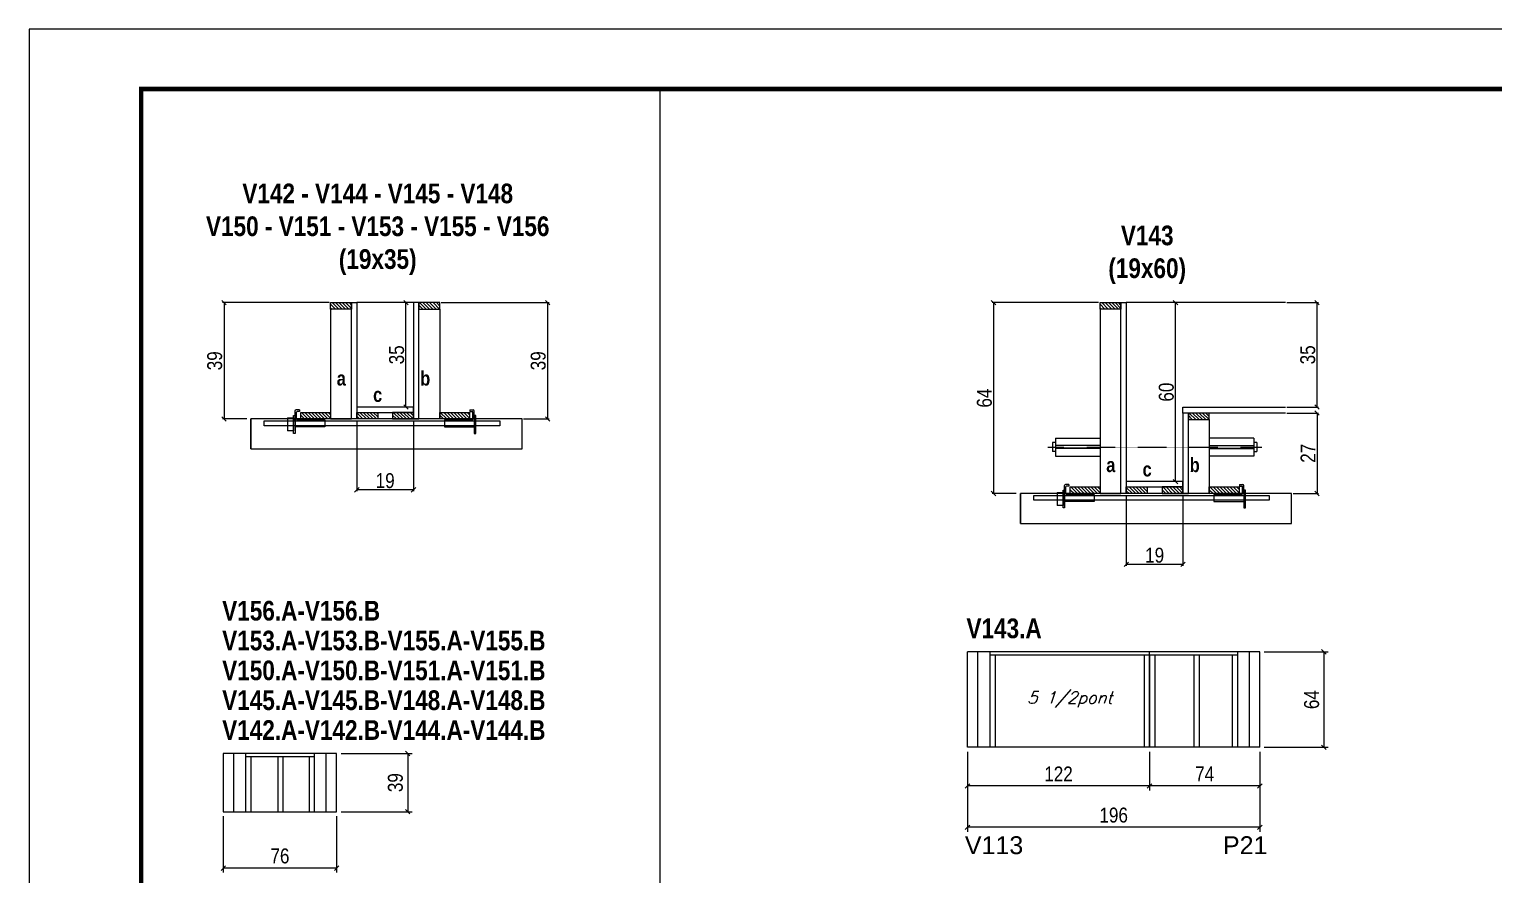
# Model space of a CAD drawing. Extents: x 3309 to 9590, y -2522 to 14608.
# Drawn here: x 4908 to 5890, y 10595 to 11162 of the extents above; entities that cross this region are included whole.
import ezdxf

# ---------------------------------------------------------------- set-up
doc = ezdxf.new("R2010")
doc.units = 0
doc.linetypes.add('DASHED', pattern=[0.75, 0.5, -0.25])
doc.linetypes.add('HIDDEN', pattern=[0.375, 0.25, -0.125])
for name, color, linetype in [('5', 5, 'Continuous'), ('barrote', 251, 'Continuous'), ('COTA', 241, 'Continuous'), ('detalhes', 4, 'Continuous'), ('NOMENCLATURA', 7, 'Continuous'), ('Painéis', 200, 'Continuous'), ('presilha', 1, 'Continuous'), ('SARR_2.2x10', 60, 'Continuous'), ('SARR_2.2x7', 40, 'Continuous'), ('SARR_3.5x7', 81, 'Continuous'), ('TENSOR', 3, 'Continuous'), ('texto', 7, 'Continuous')]:
    doc.layers.add(name, color=color, linetype=linetype)
for name, color, linetype, lineweight in [('CONCRETO', 251, 'Continuous', 25), ('Folhas', 255, 'Continuous', 9), ('SARRAFO DE PRESSAO', 251, 'DASHED', 9), ('SCO-___-LAJ', 2, 'Continuous', 0)]:
    doc.layers.add(name, color=color, linetype=linetype, lineweight=lineweight)
doc.styles.add('COTA TECNICA', font='techl___.ttf', dxfattribs={"height": 10})
doc.styles.add('COTA TECNICA 2X', font='techl___.ttf', dxfattribs={"height": 10})
doc.styles.add('Romans', font='romans.shx')
doc.styles.get("Standard").update_dxf_attribs({"font": 'arial.ttf'})
doc.styles.add('TECNICA', font='techb___.ttf', dxfattribs={"height": 10})
doc.dimstyles.new('PAINEL', dxfattribs={"dimtxt": 10, "dimasz": 3, "dimexe": 3, "dimexo": 3, "dimgap": 3, "dimtad": 1, "dimdec": 1, "dimzin": 12, "dimdsep": 46, "dimtxsty": 'COTA TECNICA', "dimblk1": 'OBLIQUE', "dimblk2": 'OBLIQUE', "dimsah": 1, "dimcen": 0.9, "dimclrd": 4, "dimclre": 4, "dimclrt": 240, "dimadec": 1, "dimazin": 3, "dimtfac": 1, "dimtdec": 1, "dimtmove": 0, "dimatfit": 3, "dimfxl": 1, "dimtolj": 1, "dimtzin": 12, "dimarcsym": 0})
doc.dimstyles.new('SECAO', dxfattribs={"dimscale": 0.333333, "dimtxt": 5, "dimasz": 9, "dimexe": 3, "dimexo": 3, "dimgap": 3, "dimtad": 1, "dimdec": 1, "dimlfac": 0.5, "dimzin": 12, "dimdsep": 46, "dimtxsty": 'COTA TECNICA 2X', "dimblk1": 'OBLIQUE', "dimblk2": 'OBLIQUE', "dimsah": 1, "dimcen": 0.9, "dimclrd": 4, "dimclre": 4, "dimclrt": 240, "dimadec": 1, "dimazin": 3, "dimtfac": 1, "dimtdec": 1, "dimtmove": 0, "dimatfit": 3, "dimfxl": 1, "dimtolj": 1, "dimtzin": 12, "dimarcsym": 0})
pattern_1 = [(135, (38363.0718, -112611.3136), (-1.122532015, -1.122532015), [])]
pattern_2 = [(135, (38879.1007, -112661.3136), (-1.122532015, -1.122532015), [])]

# ---------------------------------------------------------------- blocks, each defined once
blk = doc.blocks.new('9999999999')
at = {"layer": 'Folhas'}
blk.add_lwpolyline([(98138.98, 34190.21), (99623.98, 34190.21), (99623.98, 35240.21), (98138.98, 35240.21)], close=True, dxfattribs=at)
at = {"layer": 'Folhas', "color": 30, "const_width": 3}
blk.add_lwpolyline([(98213.98, 34230.21), (99583.98, 34230.21), (99583.98, 35200.21), (98213.98, 35200.21)], close=True, dxfattribs=at)
blk = doc.blocks.new('_Oblique')
at = {"color": 0, "linetype": 'ByBlock', "lineweight": -2}
blk.add_line((-0.5, -0.5), (0.5, 0.5), dxfattribs=at)
blk = doc.blocks.new('*D444')
at = {"layer": 'COTA', "color": 4, "lineweight": -2, "transparency": 16777216}
for p, q in [((5127.53, 10899.86), (5127.53, 10852.38)), ((5165.53, 10899.86), (5165.53, 10852.38)), ((5165.53, 10853.38), (5127.53, 10853.38))]:
    blk.add_line(p, q, dxfattribs=at)
at = {"layer": 'Defpoints', "color": 0, "transparency": 16777216}
for p in [(5127.53, 10900.86), (5165.53, 10900.86), (5127.53, 10853.38)]:
    blk.add_point(p, dxfattribs=at)
at = {"layer": 'COTA', "color": 4, "lineweight": -2, "transparency": 16777216, "xscale": 3, "yscale": 3, "zscale": 3, "rotation": 180}
blk.add_blockref('_Oblique', (5127.53, 10853.38), dxfattribs=at)
at = {"layer": 'COTA', "color": 4, "lineweight": -2, "transparency": 16777216, "xscale": 3, "yscale": 3, "zscale": 3}
blk.add_blockref('_Oblique', (5165.53, 10853.38), dxfattribs=at)
at = {"layer": 'COTA', "color": 240, "transparency": 16777216, "insert": (5146.53, 10859.47), "char_height": 10, "attachment_point": 5, "style": 'COTA TECNICA 2X'}
blk.add_mtext('\\A1;19', dxfattribs=at)
blk = doc.blocks.new('PRESILHA METÁLICA 1')
at = {"layer": 'presilha'}
for p, q in [((6, 15.5), (7.5, 15.5)), ((6, -2.5), (6, 15.5)), ((7.5, 10.6), (7.5, 19.9)), ((7.5, 15.5), (7.5, -2.5)), ((12, 21), (8.6, 21)), ((9, 11.6), (9, 18.9)), ((12, 19.5), (9.6, 19.5)), ((12, 21), (12, 19.5)), ((0, 13), (6, 13)), ((0, 13), (0, 0)), ((6, 0), (0, 0)), ((6, 13), (6, 0)), ((37.5, 4.1), (7.5, 4.1)), ((37.5, 11), (9.6, 11)), ((37.5, 11), (37.5, 4.1)), ((7.5, -2.5), (6, -2.5))]:
    blk.add_line(p, q, dxfattribs=at)
for centre, radius, start, end in [((8.6, 19.9), 1.14, 90, 180), ((9.6, 18.9), 0.57, 90, 180), ((9.6, 11.6), 0.57, 180, 270)]:
    blk.add_arc(centre, radius, start, end, dxfattribs=at)
blk = doc.blocks.new('PRESILHA METÁLICA 2')
at = {"layer": 'presilha'}
for p, q in [((-5.2, 23.5), (-5.2, 22)), ((-5.2, 23.5), (-1.9, 23.5)), ((-5.2, 22), (-2.8, 22)), ((-2.2, 14.1), (-2.2, 21.4)), ((0.8, 18), (-0.8, 18)), ((-0.8, 18), (-0.8, 0)), ((-0.8, 14.6), (-0.8, 22.4)), ((0.8, 0), (0.8, 18)), ((-30.8, 13.5), (-30.8, 6.6)), ((-30.8, 13.5), (-2.8, 13.5)), ((-30.8, 6.6), (-0.8, 6.6)), ((-0.8, 0), (0.8, 0))]:
    blk.add_line(p, q, dxfattribs=at)
for centre, radius, start, end in [((-2.8, 21.4), 0.57, 0, 90), ((-1.9, 22.4), 1.14, 0, 90), ((-2.8, 14.1), 0.57, 270, 0)]:
    blk.add_arc(centre, radius, start, end, dxfattribs=at)
blk = doc.blocks.new('*D445')
at = {"layer": 'COTA', "color": 4, "lineweight": -2, "transparency": 16777216}
for p, q in [((5108.93, 10978.86), (5037.49, 10978.86)), ((5038.49, 10978.86), (5038.49, 10900.86)), ((5053.72, 10900.86), (5037.49, 10900.86))]:
    blk.add_line(p, q, dxfattribs=at)
at = {"layer": 'Defpoints', "color": 0, "transparency": 16777216}
for p in [(5109.93, 10978.86), (5038.49, 10900.86), (5054.72, 10900.86)]:
    blk.add_point(p, dxfattribs=at)
at = {"layer": 'COTA', "color": 4, "lineweight": -2, "transparency": 16777216, "xscale": 3, "yscale": 3, "zscale": 3}
for p, rotation in [((5038.49, 10978.86), 90), ((5038.49, 10900.86), 270)]:
    blk.add_blockref('_Oblique', p, dxfattribs=dict(at, rotation=rotation))
at = {"layer": 'COTA', "color": 240, "transparency": 16777216, "insert": (5032.24, 10939.86), "char_height": 10, "attachment_point": 5, "rotation": 90, "style": 'COTA TECNICA 2X'}
blk.add_mtext('\\A1;39', dxfattribs=at)
blk = doc.blocks.new('*D446')
at = {"layer": 'COTA', "color": 4, "lineweight": -2, "transparency": 16777216}
for p, q in [((5184.13, 10978.86), (5256.45, 10978.86)), ((5255.45, 10978.86), (5255.45, 10900.86)), ((5239.35, 10900.86), (5256.45, 10900.86))]:
    blk.add_line(p, q, dxfattribs=at)
at = {"layer": 'Defpoints', "color": 0, "transparency": 16777216}
for p in [(5183.13, 10978.86), (5238.35, 10900.86), (5255.45, 10900.86)]:
    blk.add_point(p, dxfattribs=at)
at = {"layer": 'COTA', "color": 4, "lineweight": -2, "transparency": 16777216, "xscale": 3, "yscale": 3, "zscale": 3}
for p, rotation in [((5255.45, 10978.86), 90), ((5255.45, 10900.86), 270)]:
    blk.add_blockref('_Oblique', p, dxfattribs=dict(at, rotation=rotation))
at = {"layer": 'COTA', "color": 240, "transparency": 16777216, "insert": (5249.2, 10939.86), "char_height": 10, "attachment_point": 5, "rotation": 90, "style": 'COTA TECNICA 2X'}
blk.add_mtext('\\A1;39', dxfattribs=at)
blk = doc.blocks.new('*D447')
at = {"layer": 'COTA', "color": 4, "lineweight": -2, "transparency": 16777216}
for p, q in [((5164.53, 10978.86), (5159.46, 10978.86)), ((5160.46, 10908.86), (5160.46, 10978.86)), ((5164.53, 10908.86), (5159.46, 10908.86))]:
    blk.add_line(p, q, dxfattribs=at)
at = {"layer": 'Defpoints', "color": 0, "transparency": 16777216}
for p in [(5160.46, 10978.86), (5165.53, 10978.86), (5165.53, 10908.86)]:
    blk.add_point(p, dxfattribs=at)
at = {"layer": 'COTA', "color": 4, "lineweight": -2, "transparency": 16777216, "xscale": 3, "yscale": 3, "zscale": 3}
for p, rotation in [((5160.46, 10978.86), 90), ((5160.46, 10908.86), 270)]:
    blk.add_blockref('_Oblique', p, dxfattribs=dict(at, rotation=rotation))
at = {"layer": 'COTA', "color": 240, "transparency": 16777216, "insert": (5154.24, 10943.86), "char_height": 10, "attachment_point": 5, "rotation": 90, "style": 'COTA TECNICA 2X'}
blk.add_mtext('\\A1;35', dxfattribs=at)
blk = doc.blocks.new('*D448')
at = {"layer": 'COTA', "color": 4, "linetype": 'ByBlock', "lineweight": -2, "transparency": 16777216}
for p, q in [((5037.96, 10634.53), (5037.96, 10596.72)), ((5113.96, 10634.53), (5113.96, 10596.72)), ((5113.96, 10599.72), (5037.96, 10599.72))]:
    blk.add_line(p, q, dxfattribs=at)
at = {"layer": 'Defpoints', "color": 0, "linetype": 'ByBlock', "transparency": 16777216}
for p in [(5037.96, 10637.53), (5113.96, 10637.53), (5037.96, 10599.72)]:
    blk.add_point(p, dxfattribs=at)
at = {"layer": 'COTA', "color": 4, "linetype": 'ByBlock', "lineweight": -2, "transparency": 16777216, "xscale": 3, "yscale": 3, "zscale": 3, "rotation": 180}
blk.add_blockref('_Oblique', (5037.96, 10599.72), dxfattribs=at)
at = {"layer": 'COTA', "color": 4, "linetype": 'ByBlock', "lineweight": -2, "transparency": 16777216, "xscale": 3, "yscale": 3, "zscale": 3}
blk.add_blockref('_Oblique', (5113.96, 10599.72), dxfattribs=at)
at = {"layer": 'COTA', "color": 240, "linetype": 'ByBlock', "transparency": 16777216, "insert": (5075.96, 10607.83), "char_height": 10, "attachment_point": 5, "style": 'COTA TECNICA'}
blk.add_mtext('\\A1;76', dxfattribs=at)
blk = doc.blocks.new('*D449')
at = {"layer": 'COTA', "color": 4, "lineweight": -2, "transparency": 16777216}
for p, q in [((5116.96, 10676.53), (5164.65, 10676.53)), ((5161.65, 10676.53), (5161.65, 10637.53)), ((5116.96, 10637.53), (5164.65, 10637.53))]:
    blk.add_line(p, q, dxfattribs=at)
at = {"layer": 'Defpoints', "color": 0, "transparency": 16777216}
for p in [(5113.96, 10676.53), (5113.96, 10637.53), (5161.65, 10637.53)]:
    blk.add_point(p, dxfattribs=at)
at = {"layer": 'COTA', "color": 4, "lineweight": -2, "transparency": 16777216, "xscale": 3, "yscale": 3, "zscale": 3}
for p, rotation in [((5161.65, 10676.53), 90), ((5161.65, 10637.53), 270)]:
    blk.add_blockref('_Oblique', p, dxfattribs=dict(at, rotation=rotation))
at = {"layer": 'COTA', "color": 240, "transparency": 16777216, "insert": (5153.4, 10657.03), "char_height": 10, "attachment_point": 5, "rotation": 90, "style": 'COTA TECNICA'}
blk.add_mtext('\\A1;39', dxfattribs=at)
blk = doc.blocks.new('*D452')
at = {"layer": 'COTA', "color": 4, "lineweight": -2, "transparency": 16777216}
for p, q in [((5643.56, 10849.86), (5643.56, 10802.38)), ((5681.56, 10849.86), (5681.56, 10802.38)), ((5681.56, 10803.38), (5643.56, 10803.38))]:
    blk.add_line(p, q, dxfattribs=at)
at = {"layer": 'Defpoints', "color": 0, "transparency": 16777216}
for p in [(5643.56, 10850.86), (5681.56, 10850.86), (5643.56, 10803.38)]:
    blk.add_point(p, dxfattribs=at)
at = {"layer": 'COTA', "color": 4, "lineweight": -2, "transparency": 16777216, "xscale": 3, "yscale": 3, "zscale": 3, "rotation": 180}
blk.add_blockref('_Oblique', (5643.56, 10803.38), dxfattribs=at)
at = {"layer": 'COTA', "color": 4, "lineweight": -2, "transparency": 16777216, "xscale": 3, "yscale": 3, "zscale": 3}
blk.add_blockref('_Oblique', (5681.56, 10803.38), dxfattribs=at)
at = {"layer": 'COTA', "color": 240, "transparency": 16777216, "insert": (5662.56, 10809.47), "char_height": 10, "attachment_point": 5, "style": 'COTA TECNICA 2X'}
blk.add_mtext('\\A1;19', dxfattribs=at)
blk = doc.blocks.new('*D453')
at = {"layer": 'COTA', "color": 4, "lineweight": -2, "transparency": 16777216}
for p, q in [((5624.96, 10978.86), (5553.52, 10978.86)), ((5554.52, 10978.86), (5554.52, 10850.86)), ((5569.75, 10850.86), (5553.52, 10850.86))]:
    blk.add_line(p, q, dxfattribs=at)
at = {"layer": 'Defpoints', "color": 0, "transparency": 16777216}
for p in [(5625.96, 10978.86), (5554.52, 10850.86), (5570.75, 10850.86)]:
    blk.add_point(p, dxfattribs=at)
at = {"layer": 'COTA', "color": 4, "lineweight": -2, "transparency": 16777216, "xscale": 3, "yscale": 3, "zscale": 3}
for p, rotation in [((5554.52, 10978.86), 90), ((5554.52, 10850.86), 270)]:
    blk.add_blockref('_Oblique', p, dxfattribs=dict(at, rotation=rotation))
at = {"layer": 'COTA', "color": 240, "transparency": 16777216, "insert": (5548.41, 10914.86), "char_height": 10, "attachment_point": 5, "rotation": 90, "style": 'COTA TECNICA 2X'}
blk.add_mtext('\\A1;64', dxfattribs=at)
blk = doc.blocks.new('*D454')
at = {"layer": 'COTA', "color": 4, "lineweight": -2, "transparency": 16777216}
for p, q in [((5751.26, 10904.86), (5772.48, 10904.86)), ((5771.48, 10904.86), (5771.48, 10850.86)), ((5755.38, 10850.86), (5772.48, 10850.86))]:
    blk.add_line(p, q, dxfattribs=at)
at = {"layer": 'Defpoints', "color": 0, "transparency": 16777216}
for p in [(5750.26, 10904.86), (5754.38, 10850.86), (5771.48, 10850.86)]:
    blk.add_point(p, dxfattribs=at)
at = {"layer": 'COTA', "color": 4, "lineweight": -2, "transparency": 16777216, "xscale": 3, "yscale": 3, "zscale": 3}
for p, rotation in [((5771.48, 10904.86), 90), ((5771.48, 10850.86), 270)]:
    blk.add_blockref('_Oblique', p, dxfattribs=dict(at, rotation=rotation))
at = {"layer": 'COTA', "color": 240, "transparency": 16777216, "insert": (5765.41, 10877.86), "char_height": 10, "attachment_point": 5, "rotation": 90, "style": 'COTA TECNICA 2X'}
blk.add_mtext('\\A1;27', dxfattribs=at)
blk = doc.blocks.new('*D450')
at = {"layer": 'COTA', "color": 4, "lineweight": -2, "transparency": 16777216}
for p, q in [((5680.56, 10978.86), (5675.49, 10978.86)), ((5676.49, 10858.86), (5676.49, 10978.86)), ((5680.56, 10858.86), (5675.49, 10858.86))]:
    blk.add_line(p, q, dxfattribs=at)
at = {"layer": 'Defpoints', "color": 0, "transparency": 16777216}
for p in [(5676.49, 10978.86), (5681.56, 10978.86), (5681.56, 10858.86)]:
    blk.add_point(p, dxfattribs=at)
at = {"layer": 'COTA', "color": 4, "lineweight": -2, "transparency": 16777216, "xscale": 3, "yscale": 3, "zscale": 3}
for p, rotation in [((5676.49, 10978.86), 90), ((5676.49, 10858.86), 270)]:
    blk.add_blockref('_Oblique', p, dxfattribs=dict(at, rotation=rotation))
at = {"layer": 'COTA', "color": 240, "transparency": 16777216, "insert": (5670.39, 10918.86), "char_height": 10, "attachment_point": 5, "rotation": 90, "style": 'COTA TECNICA 2X'}
blk.add_mtext('\\A1;60', dxfattribs=at)
blk = doc.blocks.new('*D451')
at = {"layer": 'COTA', "color": 4, "lineweight": -2, "transparency": 16777216}
for p, q in [((5751.26, 10978.86), (5772.48, 10978.86)), ((5771.48, 10908.86), (5771.48, 10978.86)), ((5751.26, 10908.86), (5772.48, 10908.86))]:
    blk.add_line(p, q, dxfattribs=at)
at = {"layer": 'Defpoints', "color": 0, "transparency": 16777216}
for p in [(5750.26, 10978.86), (5771.48, 10978.86), (5750.26, 10908.86)]:
    blk.add_point(p, dxfattribs=at)
at = {"layer": 'COTA', "color": 4, "lineweight": -2, "transparency": 16777216, "xscale": 3, "yscale": 3, "zscale": 3}
for p, rotation in [((5771.48, 10978.86), 90), ((5771.48, 10908.86), 270)]:
    blk.add_blockref('_Oblique', p, dxfattribs=dict(at, rotation=rotation))
at = {"layer": 'COTA', "color": 240, "transparency": 16777216, "insert": (5765.26, 10943.86), "char_height": 10, "attachment_point": 5, "rotation": 90, "style": 'COTA TECNICA 2X'}
blk.add_mtext('\\A1;35', dxfattribs=at)
blk = doc.blocks.new('*D455')
at = {"layer": 'COTA', "color": 4, "linetype": 'ByBlock', "lineweight": -2, "transparency": 16777216}
for p, q in [((5659.08, 10677.71), (5659.08, 10651.8)), ((5733.08, 10677.71), (5733.08, 10651.8)), ((5733.08, 10654.8), (5659.08, 10654.8))]:
    blk.add_line(p, q, dxfattribs=at)
at = {"layer": 'Defpoints', "color": 0, "linetype": 'ByBlock', "transparency": 16777216}
for p in [(5659.08, 10680.71), (5733.08, 10680.71), (5659.08, 10654.8)]:
    blk.add_point(p, dxfattribs=at)
at = {"layer": 'COTA', "color": 4, "linetype": 'ByBlock', "lineweight": -2, "transparency": 16777216, "xscale": 3, "yscale": 3, "zscale": 3, "rotation": 180}
blk.add_blockref('_Oblique', (5659.08, 10654.8), dxfattribs=at)
at = {"layer": 'COTA', "color": 4, "linetype": 'ByBlock', "lineweight": -2, "transparency": 16777216, "xscale": 3, "yscale": 3, "zscale": 3}
blk.add_blockref('_Oblique', (5733.08, 10654.8), dxfattribs=at)
at = {"layer": 'COTA', "color": 240, "linetype": 'ByBlock', "transparency": 16777216, "insert": (5696.08, 10662.87), "char_height": 10, "attachment_point": 5, "style": 'COTA TECNICA'}
blk.add_mtext('\\A1;74', dxfattribs=at)
blk = doc.blocks.new('*D456')
at = {"layer": 'COTA', "color": 4, "linetype": 'ByBlock', "lineweight": -2, "transparency": 16777216}
for p, q in [((5537.08, 10677.71), (5537.08, 10651.8)), ((5659.08, 10677.71), (5659.08, 10651.8)), ((5659.08, 10654.8), (5537.08, 10654.8))]:
    blk.add_line(p, q, dxfattribs=at)
at = {"layer": 'Defpoints', "color": 0, "linetype": 'ByBlock', "transparency": 16777216}
for p in [(5537.08, 10680.71), (5659.08, 10680.71), (5537.08, 10654.8)]:
    blk.add_point(p, dxfattribs=at)
at = {"layer": 'COTA', "color": 4, "linetype": 'ByBlock', "lineweight": -2, "transparency": 16777216, "xscale": 3, "yscale": 3, "zscale": 3, "rotation": 180}
blk.add_blockref('_Oblique', (5537.08, 10654.8), dxfattribs=at)
at = {"layer": 'COTA', "color": 4, "linetype": 'ByBlock', "lineweight": -2, "transparency": 16777216, "xscale": 3, "yscale": 3, "zscale": 3}
blk.add_blockref('_Oblique', (5659.08, 10654.8), dxfattribs=at)
at = {"layer": 'COTA', "color": 240, "linetype": 'ByBlock', "transparency": 16777216, "insert": (5598.08, 10662.86), "char_height": 10, "attachment_point": 5, "style": 'COTA TECNICA'}
blk.add_mtext('\\A1;122', dxfattribs=at)
blk = doc.blocks.new('*D457')
at = {"layer": 'COTA', "color": 4, "linetype": 'ByBlock', "lineweight": -2, "transparency": 16777216}
for p, q in [((5537.08, 10677.71), (5537.08, 10624.09)), ((5733.08, 10677.71), (5733.08, 10624.09)), ((5733.08, 10627.09), (5537.08, 10627.09))]:
    blk.add_line(p, q, dxfattribs=at)
at = {"layer": 'Defpoints', "color": 0, "linetype": 'ByBlock', "transparency": 16777216}
for p in [(5537.08, 10680.71), (5733.08, 10680.71), (5537.08, 10627.09)]:
    blk.add_point(p, dxfattribs=at)
at = {"layer": 'COTA', "color": 4, "linetype": 'ByBlock', "lineweight": -2, "transparency": 16777216, "xscale": 3, "yscale": 3, "zscale": 3, "rotation": 180}
blk.add_blockref('_Oblique', (5537.08, 10627.09), dxfattribs=at)
at = {"layer": 'COTA', "color": 4, "linetype": 'ByBlock', "lineweight": -2, "transparency": 16777216, "xscale": 3, "yscale": 3, "zscale": 3}
blk.add_blockref('_Oblique', (5733.08, 10627.09), dxfattribs=at)
at = {"layer": 'COTA', "color": 240, "linetype": 'ByBlock', "transparency": 16777216, "insert": (5635.08, 10635.22), "char_height": 10, "attachment_point": 5, "style": 'COTA TECNICA'}
blk.add_mtext('\\A1;196', dxfattribs=at)
blk = doc.blocks.new('*D458')
at = {"layer": 'COTA', "color": 4, "lineweight": -2, "transparency": 16777216}
for p, q in [((5736.08, 10744.71), (5778.97, 10744.71)), ((5775.97, 10744.71), (5775.97, 10680.71)), ((5736.08, 10680.71), (5778.97, 10680.71))]:
    blk.add_line(p, q, dxfattribs=at)
at = {"layer": 'Defpoints', "color": 0, "transparency": 16777216}
for p in [(5733.08, 10744.71), (5733.08, 10680.71), (5775.97, 10680.71)]:
    blk.add_point(p, dxfattribs=at)
at = {"layer": 'COTA', "color": 4, "lineweight": -2, "transparency": 16777216, "xscale": 3, "yscale": 3, "zscale": 3}
for p, rotation in [((5775.97, 10744.71), 90), ((5775.97, 10680.71), 270)]:
    blk.add_blockref('_Oblique', p, dxfattribs=dict(at, rotation=rotation))
at = {"layer": 'COTA', "color": 240, "transparency": 16777216, "insert": (5767.87, 10712.71), "char_height": 10, "attachment_point": 5, "rotation": 90, "style": 'COTA TECNICA'}
blk.add_mtext('\\A1;64', dxfattribs=at)

msp = doc.modelspace()

# ---------------------------------------------------------------- hatches: boundary and pattern name
at = {"layer": 'SARR_2.2x10'}
h = msp.add_hatch(dxfattribs=at)
h.set_pattern_fill('ANSI31', color=256, scale=0.5, angle=90)
h.set_pattern_definition([(135, (38283.4718, -112611.3136), (-1.122532015, -1.122532015), [])])
h.paths.add_polyline_path([(5089.93, 10905.26), (5089.93, 10900.86), (5109.93, 10900.86), (5109.93, 10905.26)])
h = msp.add_hatch(dxfattribs=at)
h.set_pattern_fill('ANSI31', color=256, scale=0.5, angle=90)
h.set_pattern_definition([(135, (38376.6718, -112611.3136), (-1.122532015, -1.122532015), [])])
h.paths.add_polyline_path([(5183.13, 10905.26), (5183.13, 10900.86), (5203.13, 10900.86), (5203.13, 10905.26)])
h = msp.add_hatch(dxfattribs=at)
h.set_pattern_fill('ANSI31', color=256, scale=0.5, angle=90)
h.set_pattern_definition([(135, (38799.5007, -112661.3136), (-1.122532015, -1.122532015), [])])
h.paths.add_polyline_path([(5605.96, 10855.26), (5605.96, 10850.86), (5625.96, 10850.86), (5625.96, 10855.26)])
h = msp.add_hatch(dxfattribs=at)
h.set_pattern_fill('ANSI31', color=256, scale=0.5, angle=90)
h.set_pattern_definition([(135, (38892.7007, -112661.3136), (-1.122532015, -1.122532015), [])])
h.paths.add_polyline_path([(5699.16, 10855.26), (5699.16, 10850.86), (5719.16, 10850.86), (5719.16, 10855.26)])
at = {"layer": 'SARR_2.2x7'}
h = msp.add_hatch(dxfattribs=at)
h.set_pattern_fill('ANSI31', color=256, scale=0.5, angle=90)
h.set_pattern_definition([(135, (38297.4718, -112537.7136), (-1.122532015, -1.122532015), [])])
h.paths.add_polyline_path([(5123.93, 10978.86), (5123.93, 10974.46), (5109.93, 10974.46), (5109.93, 10978.86)])
h = msp.add_hatch(dxfattribs=at)
h.set_pattern_fill('ANSI31', color=256, scale=0.5, angle=90)
h.set_pattern_definition([(135, (38277.4718, -112537.7136), (-1.122532015, -1.122532015), [])])
h.paths.add_polyline_path([(5169.13, 10978.86), (5169.13, 10974.46), (5183.13, 10974.46), (5183.13, 10978.86)])
h = msp.add_hatch(dxfattribs=at)
h.set_pattern_fill('ANSI31', color=256, scale=0.5, angle=90)
h.set_pattern_definition([(135, (38813.5007, -112537.7136), (-1.122532015, -1.122532015), [])])
h.paths.add_polyline_path([(5639.96, 10978.86), (5639.96, 10974.46), (5625.96, 10974.46), (5625.96, 10978.86)])
h = msp.add_hatch(dxfattribs=at)
h.set_pattern_fill('ANSI31', color=256, scale=0.5, angle=90)
h.set_pattern_definition(pattern_1)
h.paths.add_polyline_path([(5141.53, 10900.86), (5141.53, 10905.26), (5127.53, 10905.26), (5127.53, 10900.86)])
h = msp.add_hatch(dxfattribs=at)
h.set_pattern_fill('ANSI31', color=256, scale=0.5, angle=90)
h.set_pattern_definition(pattern_1)
h.paths.add_polyline_path([(5151.53, 10905.26), (5151.53, 10900.86), (5165.53, 10900.86), (5165.53, 10905.26)])
h = msp.add_hatch(dxfattribs=at)
h.set_pattern_fill('ANSI31', color=256, scale=0.5, angle=90)
h.set_pattern_definition([(135, (38793.5007, -112611.7136), (-1.122532015, -1.122532015), [])])
h.paths.add_polyline_path([(5685.16, 10904.86), (5685.16, 10900.46), (5699.16, 10900.46), (5699.16, 10904.86)])
h = msp.add_hatch(dxfattribs=at)
h.set_pattern_fill('ANSI31', color=256, scale=0.5, angle=90)
h.set_pattern_definition(pattern_2)
h.paths.add_polyline_path([(5657.56, 10850.86), (5657.56, 10855.26), (5643.56, 10855.26), (5643.56, 10850.86)])
h = msp.add_hatch(dxfattribs=at)
h.set_pattern_fill('ANSI31', color=256, scale=0.5, angle=90)
h.set_pattern_definition(pattern_2)
h.paths.add_polyline_path([(5667.56, 10855.26), (5667.56, 10850.86), (5681.56, 10850.86), (5681.56, 10855.26)])

# ---------------------------------------------------------------- linework, layer by layer
at = {"ltscale": 3}
for p, q in [((5593.96, 10885), (5593.96, 10879)), ((5595.96, 10885), (5593.96, 10885)), ((5595.96, 10888), (5595.96, 10876)), ((5595.96, 10888), (5625.96, 10888)), ((5625.96, 10883), (5595.96, 10883)), ((5729.16, 10888), (5699.16, 10888)), ((5699.16, 10883), (5729.16, 10883)), ((5729.16, 10888), (5729.16, 10876)), ((5731.16, 10885), (5729.16, 10885)), ((5731.16, 10885), (5731.16, 10879)), ((5595.96, 10879), (5593.96, 10879)), ((5625.96, 10881), (5595.96, 10881)), ((5595.96, 10876), (5625.96, 10876)), ((5699.16, 10881), (5729.16, 10881)), ((5729.16, 10876), (5699.16, 10876)), ((5729.16, 10879), (5731.16, 10879))]:
    msp.add_line(p, q, dxfattribs=at)
at = {"layer": 'barrote'}
for points in [[(5056.48, 10880.86), (5238.39, 10880.86), (5238.39, 10900.86), (5056.48, 10900.86)], [(5572.51, 10830.86), (5754.42, 10830.86), (5754.42, 10850.86), (5572.51, 10850.86)]]:
    msp.add_lwpolyline(points, close=True, dxfattribs=at)
at = {"layer": 'CONCRETO', "linetype": 'Continuous'}
for p, q in [((5165.53, 10978.86), (5127.53, 10978.86)), ((5750.26, 10978.86), (5643.56, 10978.86))]:
    msp.add_line(p, q, dxfattribs=at)
at = {"layer": 'COTA'}
msp.add_line((5330.68, 11122.13), (5330.68, 10351.38), dxfattribs=at)
at = {"layer": 'detalhes', "color": 250}
for p, q in [((5056.48, 10880.86), (5056.48, 10900.86)), ((5572.51, 10830.86), (5572.51, 10850.86))]:
    msp.add_line(p, q, dxfattribs=at)
at = {"layer": 'Painéis', "linetype": 'ByBlock'}
for p, q in [((5733.08, 10744.71), (5537.08, 10744.71)), ((5537.08, 10680.71), (5537.08, 10744.71)), ((5659.08, 10680.71), (5659.08, 10744.71)), ((5733.08, 10680.71), (5733.08, 10744.71)), ((5733.08, 10680.71), (5537.08, 10680.71))]:
    msp.add_line(p, q, dxfattribs=at)
at = {"layer": 'Painéis', "linetype": 'Continuous'}
for points in [[(5123.93, 10900.86), (5123.93, 10978.86), (5127.53, 10978.86), (5127.53, 10900.86)], [(5169.13, 10900.86), (5169.13, 10978.86), (5165.53, 10978.86), (5165.53, 10900.86)], [(5639.96, 10850.86), (5639.96, 10978.86), (5643.56, 10978.86), (5643.56, 10850.86)], [(5165.53, 10908.86), (5127.53, 10908.86), (5127.53, 10905.26), (5165.53, 10905.26)], [(5685.16, 10850.86), (5685.16, 10904.86), (5681.56, 10904.86), (5681.56, 10850.86)], [(5681.56, 10858.86), (5643.56, 10858.86), (5643.56, 10855.26), (5681.56, 10855.26)]]:
    msp.add_lwpolyline(points, close=True, dxfattribs=at)
at = {"layer": 'Painéis', "linetype": 'Continuous', "elevation": 0}
msp.add_lwpolyline([(5750.26, 10904.86), (5681.56, 10904.86), (5681.56, 10908.86), (5750.26, 10908.86)], dxfattribs=at)
at = {"layer": 'Painéis', "linetype": 'ByBlock'}
msp.add_lwpolyline([(5037.96, 10637.53), (5113.96, 10637.53), (5113.96, 10676.53), (5037.96, 10676.53)], close=True, dxfattribs=at)
at = {"layer": 'SARR_2.2x10'}
for points in [[(5089.93, 10905.26), (5109.93, 10905.26), (5109.93, 10900.86), (5089.93, 10900.86)], [(5183.13, 10905.26), (5203.13, 10905.26), (5203.13, 10900.86), (5183.13, 10900.86)], [(5605.96, 10855.26), (5625.96, 10855.26), (5625.96, 10850.86), (5605.96, 10850.86)], [(5699.16, 10855.26), (5719.16, 10855.26), (5719.16, 10850.86), (5699.16, 10850.86)]]:
    msp.add_lwpolyline(points, close=True, dxfattribs=at)
at = {"layer": 'SARR_2.2x7', "linetype": 'Continuous'}
for p, q in [((5544.08, 10680.71), (5544.08, 10744.71)), ((5726.08, 10680.71), (5726.08, 10744.71)), ((5659.08, 10742.51), (5552.08, 10742.51)), ((5718.08, 10742.51), (5659.08, 10742.51)), ((5044.96, 10637.53), (5044.96, 10676.53)), ((5106.96, 10637.53), (5106.96, 10676.53)), ((5098.96, 10674.33), (5052.96, 10674.33))]:
    msp.add_line(p, q, dxfattribs=at)
at = {"layer": 'SARR_2.2x7', "elevation": 0}
for points in [[(5109.93, 10978.86), (5123.93, 10978.86), (5123.93, 10974.46), (5109.93, 10974.46)], [(5183.13, 10978.86), (5169.13, 10978.86), (5169.13, 10974.46), (5183.13, 10974.46)], [(5625.96, 10978.86), (5639.96, 10978.86), (5639.96, 10974.46), (5625.96, 10974.46)], [(5699.16, 10904.86), (5685.16, 10904.86), (5685.16, 10900.46), (5699.16, 10900.46)]]:
    msp.add_lwpolyline(points, close=True, dxfattribs=at)
at = {"layer": 'SARR_2.2x7'}
for points in [[(5127.53, 10905.26), (5141.53, 10905.26), (5141.53, 10900.86), (5127.53, 10900.86)], [(5165.53, 10905.26), (5151.53, 10905.26), (5151.53, 10900.86), (5165.53, 10900.86)], [(5643.56, 10855.26), (5657.56, 10855.26), (5657.56, 10850.86), (5643.56, 10850.86)], [(5681.56, 10855.26), (5667.56, 10855.26), (5667.56, 10850.86), (5681.56, 10850.86)]]:
    msp.add_lwpolyline(points, close=True, dxfattribs=at)
at = {"layer": 'SARR_3.5x7'}
for p, q in [((5552.08, 10744.71), (5552.08, 10680.71)), ((5718.08, 10744.71), (5718.08, 10680.71)), ((5555.58, 10742.51), (5555.58, 10680.71)), ((5655.58, 10742.51), (5655.58, 10680.71)), ((5659.08, 10742.51), (5659.08, 10680.71)), ((5662.58, 10742.51), (5662.58, 10680.71)), ((5688.84, 10742.51), (5688.84, 10680.71)), ((5692.34, 10742.51), (5692.34, 10680.71)), ((5714.58, 10742.51), (5714.58, 10680.71)), ((5052.96, 10676.53), (5052.96, 10637.53)), ((5098.96, 10676.53), (5098.96, 10637.53)), ((5056.46, 10674.33), (5056.46, 10637.53)), ((5074.51, 10674.33), (5074.51, 10637.53)), ((5078.01, 10674.33), (5078.01, 10637.53)), ((5095.46, 10674.33), (5095.46, 10637.53))]:
    msp.add_line(p, q, dxfattribs=at)
for points in [[(5123.93, 10974.46), (5109.93, 10974.46), (5109.93, 10900.86), (5123.93, 10900.86)], [(5169.13, 10974.46), (5183.13, 10974.46), (5183.13, 10900.86), (5169.13, 10900.86)], [(5639.96, 10974.46), (5625.96, 10974.46), (5625.96, 10850.86), (5639.96, 10850.86)], [(5685.16, 10900.46), (5699.16, 10900.46), (5699.16, 10850.86), (5685.16, 10850.86)]]:
    msp.add_lwpolyline(points, close=True, dxfattribs=at)
at = {"layer": 'SCO-___-LAJ', "color": 1}
for points in [[(5065.48, 10899.52), (5223.32, 10899.52), (5223.32, 10896.32), (5065.48, 10896.32)], [(5581.51, 10849.52), (5739.34, 10849.52), (5739.34, 10846.32), (5581.51, 10846.32)]]:
    msp.add_lwpolyline(points, close=True, dxfattribs=at)
at = {"layer": 'TENSOR', "linetype": 'HIDDEN', "ltscale": 0.5}
msp.add_line((5590.96, 10882), (5734.47, 10882), dxfattribs=at)

# ---------------------------------------------------------------- block references
at = {"layer": 'presilha', "xscale": 0.6666666666666666, "yscale": 0.6666666666666666, "zscale": 0.6666666666666666}
for name, p in [('PRESILHA METÁLICA 1', (5081.07, 10892.89)), ('PRESILHA METÁLICA 2', (5206.81, 10891.22)), ('PRESILHA METÁLICA 1', (5597.09, 10842.89)), ('PRESILHA METÁLICA 2', (5722.84, 10841.22))]:
    msp.add_blockref(name, p, dxfattribs=at)
at = {"layer": 'SARRAFO DE PRESSAO', "color": 6, "linetype": 'ByBlock'}
msp.add_blockref('9999999999', (-93231.11, -24078.07), dxfattribs=at)

# ---------------------------------------------------------------- texts
at = {"layer": '5', "linetype": 'Continuous'}
for s, p in [('V113', (5535.28, 10609.08)), ('P21', (5708.37, 10609.08))]:
    msp.add_text(s, height=12, rotation=0.00004, dxfattribs=at).set_placement(p)
at = {"layer": 'detalhes', "style": 'TECNICA'}
for s, p in [('a', (5114.06, 10923.29)), ('b', (5170.03, 10923.28)), ('c', (5138.43, 10912.33)), ('a', (5630.09, 10865.25)), ('b', (5686.06, 10865.24)), ('c', (5654.45, 10862.33))]:
    msp.add_text(s, height=9.6, dxfattribs=at).set_placement(p)
at = {"layer": 'NOMENCLATURA', "style": 'TECNICA'}
for s, p in [('V156.A-V156.B', (5037.24, 10765.71)), ('V143.A', (5536.36, 10753.9)), ('V153.A-V153.B-V155.A-V155.B', (5037.24, 10745.71)), ('V150.A-V150.B-V151.A-V151.B', (5037.24, 10725.71)), ('V145.A-V145.B-V148.A-V148.B', (5037.24, 10705.71)), ('V142.A-V142.B-V144.A-V144.B', (5037.24, 10685.71))]:
    msp.add_text(s, height=13.2, dxfattribs=at).set_placement(p)
at = {"layer": 'NOMENCLATURA', "char_height": 13.2, "attachment_point": 2, "style": 'TECNICA'}
for s, insert in [('V142 - V144 - V145 - V148\\PV150 - V151 - V153 - V155 - V156\\P(19x35)', (5141.53, 11058.69)), ('V143\\P(19x60)', (5657.56, 11030.55))]:
    msp.add_mtext_dynamic_manual_height_columns(s, width=300.2766, gutter_width=1, heights=[0], dxfattribs=dict(at, insert=insert))
at = {"layer": 'texto', "color": 2, "insert": (5605.58, 10712.71), "char_height": 8, "attachment_point": 5, "style": 'Romans'}
msp.add_mtext('{\\Q19;\\C256;5 1/2pont}', dxfattribs=at)

# ---------------------------------------------------------------- dimensions: what is measured, and where the dimension line sits
at = {"layer": 'COTA'}
for base, p1, p2, dimstyle, picture, middle in [((5038.49, 10900.86, 0), (5109.93, 10978.86), (5054.72, 10900.86, 0), 'SECAO', '*D445', (5032.24, 10939.86, 0)), ((5160.46, 10978.86), (5165.53, 10908.86), (5165.53, 10978.86), 'SECAO', '*D447', (5154.24, 10943.86)), ((5255.45, 10900.86, 0), (5183.13, 10978.86), (5238.35, 10900.86, 0), 'SECAO', '*D446', (5249.2, 10939.86, 0)), ((5554.52, 10850.86, 0), (5625.96, 10978.86), (5570.75, 10850.86, 0), 'SECAO', '*D453', (5548.41, 10914.86, 0)), ((5676.49, 10978.86), (5681.56, 10858.86), (5681.56, 10978.86), 'SECAO', '*D450', (5670.39, 10918.86)), ((5771.48, 10978.86), (5750.26, 10908.86), (5750.26, 10978.86), 'SECAO', '*D451', (5765.26, 10943.86)), ((5771.48, 10850.86, 0), (5750.26, 10904.86), (5754.38, 10850.86, 0), 'SECAO', '*D454', (5765.41, 10877.86, 0)), ((5775.97, 10680.71), (5733.08, 10744.71), (5733.08, 10680.71), 'PAINEL', '*D458', (5767.87, 10712.71)), ((5161.65, 10637.53), (5113.96, 10676.53), (5113.96, 10637.53), 'PAINEL', '*D449', (5153.4, 10657.03))]:
    dim = msp.add_linear_dim(base=base, p1=p1, p2=p2, angle=90, dimstyle=dimstyle, dxfattribs=at)
    dim.commit()
    dim.dimension.update_dxf_attribs({"geometry": picture, "text_midpoint": middle})
for base, p1, p2, picture, middle in [((5127.53, 10853.38), (5165.53, 10900.86), (5127.53, 10900.86), '*D444', (5146.53, 10853.38)), ((5643.56, 10803.38), (5681.56, 10850.86), (5643.56, 10850.86), '*D452', (5662.56, 10803.38))]:
    dim = msp.add_linear_dim(base=base, p1=p1, p2=p2, angle=180, dimstyle='SECAO', dxfattribs=at)
    dim.commit()
    dim.dimension.update_dxf_attribs({"geometry": picture, "text_midpoint": middle, "dimtype": 160})
at = {"layer": 'COTA', "linetype": 'ByBlock'}
dim = msp.add_linear_dim(base=(5537.08, 10654.8), p1=(5659.08, 10680.71), p2=(5537.08, 10680.71), angle=180, dimstyle='PAINEL', override={"dimtmove": 1}, dxfattribs=at)
dim.commit()
dim.dimension.update_dxf_attribs({"geometry": '*D456', "text_midpoint": (5598.08, 10662.86)})
for base, p1, p2, picture, middle in [((5537.08, 10627.09), (5733.08, 10680.71), (5537.08, 10680.71), '*D457', (5635.08, 10635.22)), ((5659.08, 10654.8), (5733.08, 10680.71), (5659.08, 10680.71), '*D455', (5696.08, 10662.87)), ((5037.96, 10599.72), (5113.96, 10637.53), (5037.96, 10637.53), '*D448', (5075.96, 10607.83))]:
    dim = msp.add_linear_dim(base=base, p1=p1, p2=p2, angle=180, dimstyle='PAINEL', dxfattribs=at)
    dim.commit()
    dim.dimension.update_dxf_attribs({"geometry": picture, "text_midpoint": middle})

doc.saveas('drawing.dxf')
